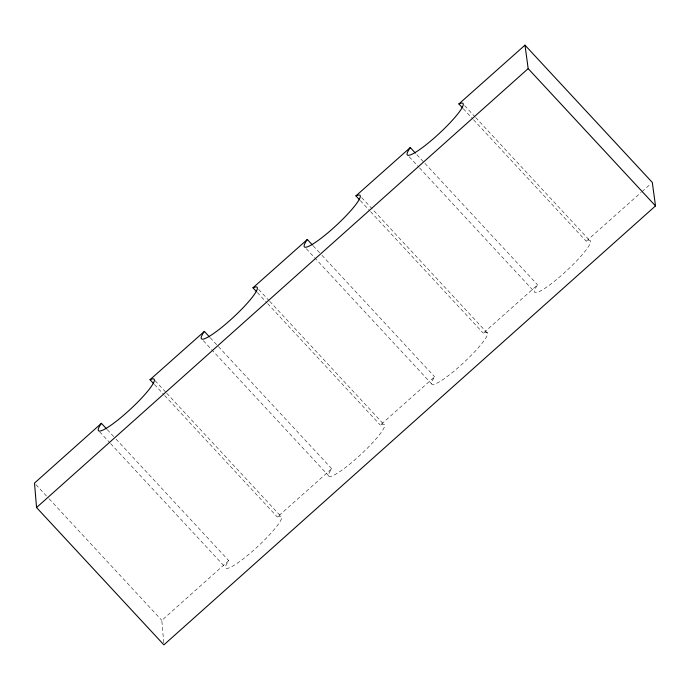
<?xml version="1.0" encoding="UTF-8"?>
<svg xmlns="http://www.w3.org/2000/svg" width="690" height="690" viewBox="0 0 690 690"><rect width="100%" height="100%" fill="white"/><g stroke="black" fill="none" stroke-linecap="round" stroke-linejoin="round"><path stroke-width="0.52" stroke-dasharray="3.45 2.59" d="M163.711 642.718L161.831 620.379L228.744 560.634A37.916 5.891 -42.8 0 0 254.653 549.326A37.916 5.891 -42.8 0 0 277.354 517.017L331.7 468.717A37.916 5.891 -42.8 0 0 357.61 457.41A37.916 5.891 -42.8 0 0 380.311 425.092L434.657 376.792A37.916 5.891 -42.8 0 0 460.558 365.484A37.916 5.891 -42.8 0 0 483.259 333.166L537.605 284.866A37.916 5.891 -42.8 0 0 563.514 273.559A37.916 5.891 -42.8 0 0 586.215 241.25L641.165 192.372M641.967 191.665L650.722 183.868M464.646 105.656L474.884 116.696M475.617 117.49L590.511 241.379M463.275 108.684L472.788 118.939M473.521 119.732L586.215 241.25M416.863 154.672L424.178 162.564M424.911 163.349L537.605 284.866M409.248 156.811L418.761 167.066M419.486 167.86L534.379 291.741M361.689 197.573L487.554 333.296M360.318 200.6L369.831 210.864M370.565 211.649L483.259 333.166M313.174 245.804L321.221 254.481M321.954 255.274L434.657 376.792M306.291 248.736L431.431 383.666M258.733 289.498L268.979 300.547M269.712 301.332L384.606 425.221M257.361 292.526L266.875 302.781M267.608 303.574L380.311 425.092M210.217 337.729L331.7 468.717M203.334 340.653L328.474 475.591M155.043 380.63L166.023 392.463M166.756 393.257L281.649 517.138M154.413 384.451L163.927 394.706M164.651 395.499L277.354 517.017M107.261 429.646L115.316 438.331M116.041 439.116L228.744 560.634M99.645 431.785L109.891 442.833M110.624 443.627L225.518 567.508M35.966 484.656L48.404 498.068M49.137 498.853L161.831 620.379"/><path stroke-width="1.03" d="M101.413 423.332L34.5 483.078L36.553 507.547L163.892 644.848L655.5 205.922L652.317 182.453L524.986 45.152L458.885 103.948A37.916 5.891 -42.8 0 1 436.184 136.258A37.916 5.891 -42.8 0 1 410.274 147.565L355.928 195.874A37.916 5.891 -42.8 0 1 333.227 228.183A37.916 5.891 -42.8 0 1 307.317 239.49L252.971 287.79A37.916 5.891 -42.8 0 1 230.27 320.108A37.916 5.891 -42.8 0 1 204.361 331.416L150.015 379.716A37.916 5.891 -42.8 0 1 127.314 412.025A37.916 5.891 -42.8 0 1 101.413 423.332L106.527 428.861M36.553 507.547L528.169 68.621L524.986 45.152M528.169 68.621L655.5 205.922M458.885 103.948L462.541 107.89M410.274 147.565L415.397 153.094M355.928 195.874L359.585 199.815M307.317 239.49L312.441 245.01M252.971 287.79L256.637 291.741M204.361 331.416L209.484 336.936M150.015 379.716L153.68 383.657"/></g></svg>
